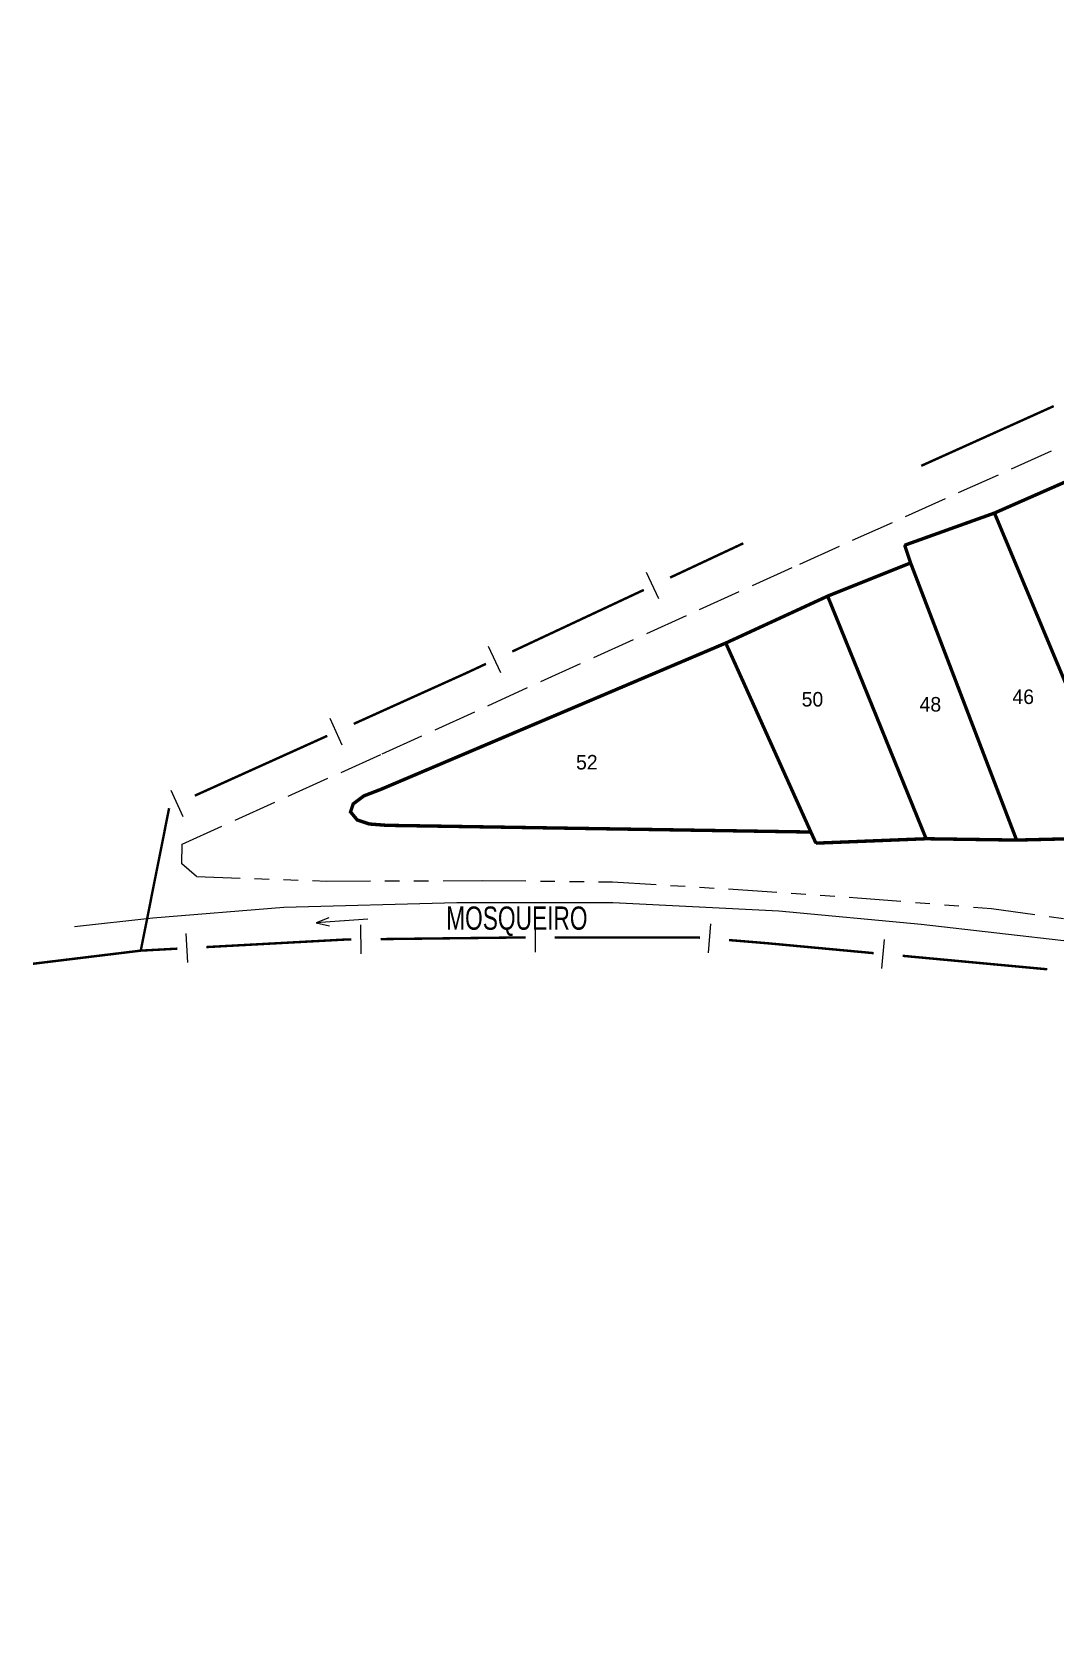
# Model space of a CAD drawing. Extents: x 205807 to 207855, y 4874692 to 4876446.
# Drawn here: x 205845.5 to 205951.2, y 4875105.5 to 4875269.6 of the extents above; entities that cross this region are included whole.
import ezdxf
from ezdxf.enums import TextEntityAlignment as Align

# ---------------------------------------------------------------- set-up
doc = ezdxf.new("R2010")
doc.units = 0
doc.header["$LTSCALE"] = 1.5
doc.header["$MEASUREMENT"] = 0
doc.linetypes.add('TRACO_11', pattern=[8, 3, -1, 3, -1])
doc.linetypes.add('TRACO_25', pattern=[8, 3, -1, 1, -1, 1, -1])
for name, color, linetype in [('CD_MALHA_LOTES', 7, 'CONTINUOUS'), ('LM-LIM-SETORES-BAIRROS', 250, 'CONTINUOUS'), ('RU-QUADRA', 210, 'CONTINUOUS'), ('SV-FX-DOM-EST', 20, 'CONTINUOUS'), ('SV-ROD-ESTADUAIS', 20, 'CONTINUOUS'), ('SV-RUA-PAVIM', 7, 'CONTINUOUS'), ('SV-TXT-ROD-EST', 7, 'CONTINUOUS'), ('Th_NmrPort', 1, 'CONTINUOUS')]:
    doc.layers.add(name, color=color, linetype=linetype)
doc.styles.add('ARIAL', font='ARIAL.SHX')

# ---------------------------------------------------------------- blocks, each defined once
blk = doc.blocks.new('COD048', base_point=(205877.496651, 4875177.838084))
at = {"layer": 'SV-TXT-ROD-EST'}
blk.add_line((205878.829985, 4875177.438084), (205880.163318, 4875177.838084), dxfattribs=at)
blk.add_lwpolyline([(205874.829985, 4875177.838084), (205880.163318, 4875177.838084), (205878.829985, 4875178.238084)], dxfattribs=at)

msp = doc.modelspace()

# ---------------------------------------------------------------- linework, layer by layer
at = {"layer": 'CD_MALHA_LOTES', "linetype": 'Continuous', "const_width": 0.35, "flags": 128}
for points in [[(205944.879617, 4875219.953594), (205954.013254, 4875223.966859)], [(205935.607592, 4875216.632271), (205944.879617, 4875219.953594)], [(205952.975341, 4875200.579213), (205944.879617, 4875219.953594)], [(205936.21841, 4875214.800772), (205935.607592, 4875216.632271)], [(205927.650257, 4875211.373511), (205936.21841, 4875214.800772)], [(205947.163027, 4875186.186816), (205936.21841, 4875214.800772)], [(205917.132736, 4875206.529916), (205927.650257, 4875211.373511)], [(205937.821807, 4875186.325204), (205927.650257, 4875211.373511)], [(205917.132736, 4875206.529916), (205881.566908, 4875191.445576), (205879.767858, 4875190.753634), (205878.660751, 4875189.923303), (205878.383974, 4875189.092973), (205879.075916, 4875188.262642), (205880.321412, 4875187.847477), (205882.120462, 4875187.709088), (205925.920402, 4875187.017146)], [(205925.920402, 4875187.017146), (205917.132736, 4875206.529916)], [(205926.441567, 4875185.868817), (205925.920402, 4875187.017146)], [(205937.821807, 4875186.325204), (205926.441567, 4875185.868817)], [(205947.163027, 4875186.186816), (205937.821807, 4875186.325204)], [(205958.37249, 4875186.463593), (205947.163027, 4875186.186816)]]:
    msp.add_lwpolyline(points, dxfattribs=at)
at = {"layer": 'LM-LIM-SETORES-BAIRROS', "const_width": 0.25}
for points in [[(205937.319518, 4875224.828619), (205950.99518, 4875230.991109)], [(205918.634791, 4875216.684046), (205918.947754, 4875216.830615)], [(205911.389942, 4875213.291088), (205918.634791, 4875216.684046)], [(205895.089032, 4875205.656932), (205908.673124, 4875212.018729)], [(205890.443034, 4875203.481086), (205892.372214, 4875204.384572)], [(205878.713955, 4875198.184028), (205889.650383, 4875203.123111)], [(205889.650383, 4875203.123111), (205890.443034, 4875203.481086)], [(205862.309313, 4875190.775404), (205875.979848, 4875196.949257)], [(205856.719565, 4875174.771212), (205859.648335, 4875189.482511)], [(205863.499629, 4875175.138903), (205877.479087, 4875175.897025)], [(205877.479087, 4875175.897025), (205877.881601, 4875175.918852)], [(205877.881601, 4875175.918852), (205878.478454, 4875175.925915)], [(205881.478244, 4875175.961416), (205895.477264, 4875176.127084)], [(205895.477264, 4875176.127084), (205895.539053, 4875176.127807)], [(205895.539053, 4875176.127807), (205896.47726, 4875176.127904)], [(205899.47726, 4875176.128214), (205913.47726, 4875176.129661)], [(205913.47726, 4875176.129661), (205914.270499, 4875176.127807)], [(205914.270499, 4875176.127807), (205914.476551, 4875176.110731)], [(205917.466302, 4875175.862966), (205920.456054, 4875175.615202)], [(205845.591705, 4875173.416876), (205856.51113, 4875174.745845)], [(205856.51113, 4875174.745845), (205856.719565, 4875174.771212)], [(205856.719565, 4875174.771212), (205860.504031, 4875174.976448)], [(205920.456054, 4875175.615202), (205921.420886, 4875175.535246)], [(205921.420886, 4875175.535246), (205932.405323, 4875174.513437)], [(205935.392426, 4875174.235567), (205950.327944, 4875172.846216)]]:
    msp.add_lwpolyline(points, dxfattribs=at)
at = {"layer": 'LM-LIM-SETORES-BAIRROS'}
for points in [[(205910.21491, 4875211.084439), (205908.94255, 4875213.801257)], [(205893.914, 4875203.450283), (205892.64164, 4875206.167101)], [(205877.508603, 4875195.993794), (205876.273832, 4875198.727901)], [(205861.10396, 4875188.58517), (205859.86919, 4875191.319277)], [(205897.477415, 4875174.628007), (205897.477105, 4875177.628007)], [(205915.349252, 4875174.533267), (205915.597017, 4875177.523019)], [(205861.583791, 4875173.5328), (205861.421336, 4875176.528399)], [(205879.496134, 4875174.437854), (205879.460634, 4875177.437644)], [(205933.262089, 4875172.927262), (205933.539959, 4875175.914366)]]:
    msp.add_lwpolyline(points, dxfattribs=at)
at = {"layer": 'RU-QUADRA', "linetype": 'Continuous', "const_width": 0.18, "flags": 128}
msp.add_lwpolyline([(205958.37249, 4875186.463593), (205947.163027, 4875186.186816), (205937.821807, 4875186.325204), (205926.441567, 4875185.868817), (205925.920402, 4875187.017146), (205882.120462, 4875187.709088), (205880.321412, 4875187.847477), (205879.075916, 4875188.262642), (205878.383974, 4875189.092973), (205878.660751, 4875189.923303), (205879.767858, 4875190.753634), (205881.566908, 4875191.445576), (205917.132736, 4875206.529916), (205927.650257, 4875211.373511), (205936.21841, 4875214.800772), (205935.607592, 4875216.632271), (205944.879617, 4875219.953594), (205954.013254, 4875223.966859)], dxfattribs=at)
at = {"layer": 'SV-FX-DOM-EST', "linetype": 'TRACO_25'}
msp.add_polyline3d([(205862.471892, 4875182.412331, 11.115162), (205875.934961, 4875181.952326, 11.508143), (205891.997103, 4875182.00952, 11.835628), (205905.439058, 4875181.87617, 12.048492), (205917.904612, 4875181.106975, 12.154925), (205930.735384, 4875180.230862, 12.236796), (205944.582967, 4875179.122316, 12.228609), (205955.617337, 4875177.586157, 12.302294), (205969.136474, 4875175.286316, 12.375978), (205981.642314, 4875172.693357, 12.433288), (205995.927775, 4875169.717528, 12.433288), (206011.784329, 4875165.230113, 12.433288), (206024.167232, 4875161.276732, 12.433288), (206037.673112, 4875156.468861, 12.416913), (206049.921336, 4875151.648835, 12.326855), (206058.042689, 4875148.236836, 12.195861), (206068.375525, 4875143.745211, 12.097615)], dxfattribs=at)
at = {"layer": 'SV-ROD-ESTADUAIS', "linetype": 'Continuous'}
msp.add_polyline3d([(205849.894123, 4875177.260899, 11.049664), (205857.978791, 4875178.162513, 11.049664), (205871.494921, 4875179.270605, 11.418085), (205889.36743, 4875179.756805, 11.721008), (205905.476785, 4875179.74986, 12.048492), (205922.597562, 4875178.873541, 12.212235), (205937.326324, 4875177.494017, 12.326855), (205952.935119, 4875175.708165, 12.36779), (205964.501904, 4875174.07149, 12.384165), (205979.082708, 4875171.196416, 12.384165), (205993.554595, 4875167.677405, 12.449661), (206006.403809, 4875164.277041, 12.4251), (206019.908196, 4875160.233575, 12.4251), (206034.653997, 4875155.223041, 12.375978), (206049.964597, 4875149.235827, 12.375978), (206062.837372, 4875143.916307, 12.294106), (206075.132752, 4875138.084617, 12.244984), (206088.430183, 4875131.216431, 12.007557), (206135.729328, 4875105.534438, 11.360775)], dxfattribs=at)
at = {"layer": 'SV-RUA-PAVIM', "linetype": 'TRACO_11'}
msp.add_polyline3d([(205862.471892, 4875182.412331, 11.115162), (205860.978836, 4875183.740053, 10.72218), (205860.996011, 4875185.770303, 10.558437), (205881.649464, 4875195.100668, 10.312824), (205924.762954, 4875214.684109, 10.18183), (205953.653212, 4875227.664041, 10.18183), (205996.102167, 4875246.783899, 10.509315), (206047.42542, 4875269.642927, 10.509315)], dxfattribs=at)

# ---------------------------------------------------------------- block references
at = {"layer": 'SV-TXT-ROD-EST', "rotation": 184}
msp.add_blockref('COD048', (205877.496651, 4875177.838084), dxfattribs=at)

# ---------------------------------------------------------------- texts
at = {"layer": 'SV-TXT-ROD-EST', "style": 'ARIAL', "width": 0.7}
msp.add_text('MOSQUEIRO ', height=2.4, dxfattribs=at).set_placement((205888.255607, 4875176.928877))
at = {"layer": 'Th_NmrPort', "color": 1}
for s, p in [('50', (205924.965684, 4875200.726755)), ('48', (205937.143866, 4875200.208535)), ('46', (205946.730946, 4875200.985866)), ('52', (205901.666605, 4875194.22475))]:
    msp.add_text(s, height=1.5, dxfattribs=at).set_placement(p, align=Align.MIDDLE_LEFT)

doc.saveas('drawing.dxf')
